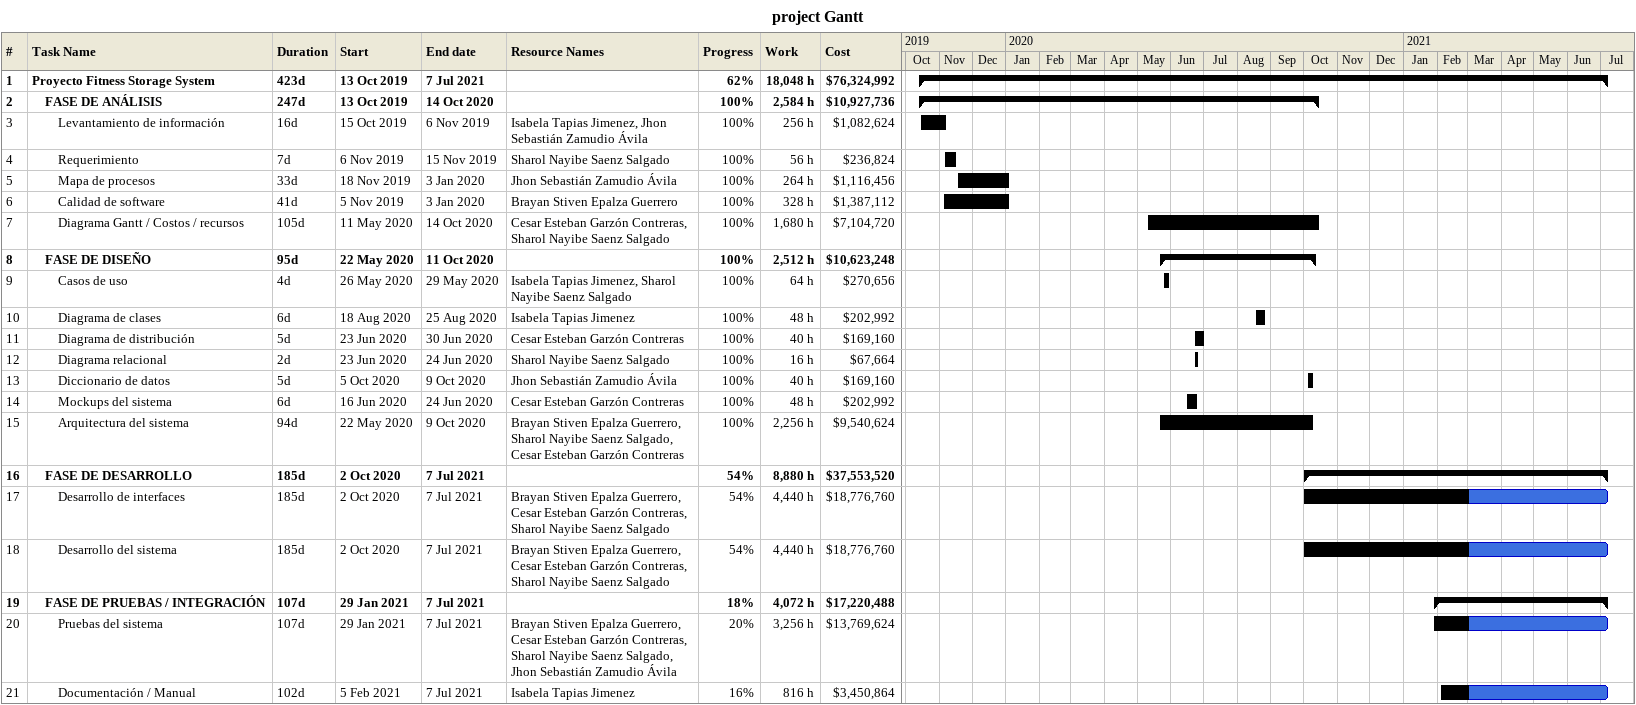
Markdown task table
project Gantt

| ID | Level | Task | Duration | Start | Finish | Resources | % complete | Work (h) | Cost ($) |
|---|---|---|---|---|---|---|---|---|---|
| 1 | 1 | **Proyecto Fitness Storage System** | 423d | 2019-10-13 | 2021-07-07 |  | 62 | 18048 | 76324992 |
| 2 | 2 | **FASE DE ANÁLISIS** | 247d | 2019-10-13 | 2020-10-14 |  | 100 | 2584 | 10927736 |
| 3 | 3 | Levantamiento de información | 16d | 2019-10-15 | 2019-11-06 | Isabela Tapias Jimenez, Jhon Sebastián Zamudio Ávila | 100 | 256 | 1082624 |
| 4 | 3 | Requerimiento | 7d | 2019-11-06 | 2019-11-15 | Sharol Nayibe Saenz Salgado | 100 | 56 | 236824 |
| 5 | 3 | Mapa de procesos | 33d | 2019-11-18 | 2020-01-03 | Jhon Sebastián Zamudio Ávila | 100 | 264 | 1116456 |
| 6 | 3 | Calidad de software | 41d | 2019-11-05 | 2020-01-03 | Brayan Stiven Epalza Guerrero | 100 | 328 | 1387112 |
| 7 | 3 | Diagrama Gantt / Costos / recursos | 105d | 2020-05-11 | 2020-10-14 | Cesar Esteban Garzón Contreras, Sharol Nayibe Saenz Salgado | 100 | 1680 | 7104720 |
| 8 | 2 | **FASE DE DISEÑO** | 95d | 2020-05-22 | 2020-10-11 |  | 100 | 2512 | 10623248 |
| 9 | 3 | Casos de uso | 4d | 2020-05-26 | 2020-05-29 | Isabela Tapias Jimenez, Sharol Nayibe Saenz Salgado | 100 | 64 | 270656 |
| 10 | 3 | Diagrama de clases | 6d | 2020-08-18 | 2020-08-25 | Isabela Tapias Jimenez | 100 | 48 | 202992 |
| 11 | 3 | Diagrama de distribución | 5d | 2020-06-23 | 2020-06-30 | Cesar Esteban Garzón Contreras | 100 | 40 | 169160 |
| 12 | 3 | Diagrama relacional | 2d | 2020-06-23 | 2020-06-24 | Sharol Nayibe Saenz Salgado | 100 | 16 | 67664 |
| 13 | 3 | Diccionario de datos | 5d | 2020-10-05 | 2020-10-09 | Jhon Sebastián Zamudio Ávila | 100 | 40 | 169160 |
| 14 | 3 | Mockups del sistema | 6d | 2020-06-16 | 2020-06-24 | Cesar Esteban Garzón Contreras | 100 | 48 | 202992 |
| 15 | 3 | Arquitectura del sistema | 94d | 2020-05-22 | 2020-10-09 | Brayan Stiven Epalza Guerrero, Sharol Nayibe Saenz Salgado, Cesar Esteban Garzón Contreras | 100 | 2256 | 9540624 |
| 16 | 2 | **FASE DE DESARROLLO** | 185d | 2020-10-02 | 2021-07-07 |  | 54 | 8880 | 37553520 |
| 17 | 3 | Desarrollo de interfaces | 185d | 2020-10-02 | 2021-07-07 | Brayan Stiven Epalza Guerrero, Cesar Esteban Garzón Contreras, Sharol Nayibe Saenz Salgado | 54 | 4440 | 18776760 |
| 18 | 3 | Desarrollo del sistema | 185d | 2020-10-02 | 2021-07-07 | Brayan Stiven Epalza Guerrero, Cesar Esteban Garzón Contreras, Sharol Nayibe Saenz Salgado | 54 | 4440 | 18776760 |
| 19 | 2 | **FASE DE PRUEBAS / INTEGRACIÓN** | 107d | 2021-01-29 | 2021-07-07 |  | 18 | 4072 | 17220488 |
| 20 | 3 | Pruebas del sistema | 107d | 2021-01-29 | 2021-07-07 | Brayan Stiven Epalza Guerrero, Cesar Esteban Garzón Contreras, Sharol Nayibe Saenz Salgado, Jhon Sebastián Zamudio Ávila | 20 | 3256 | 13769624 |
| 21 | 3 | Documentación / Manual | 102d | 2021-02-05 | 2021-07-07 | Isabela Tapias Jimenez | 16 | 816 | 3450864 |
